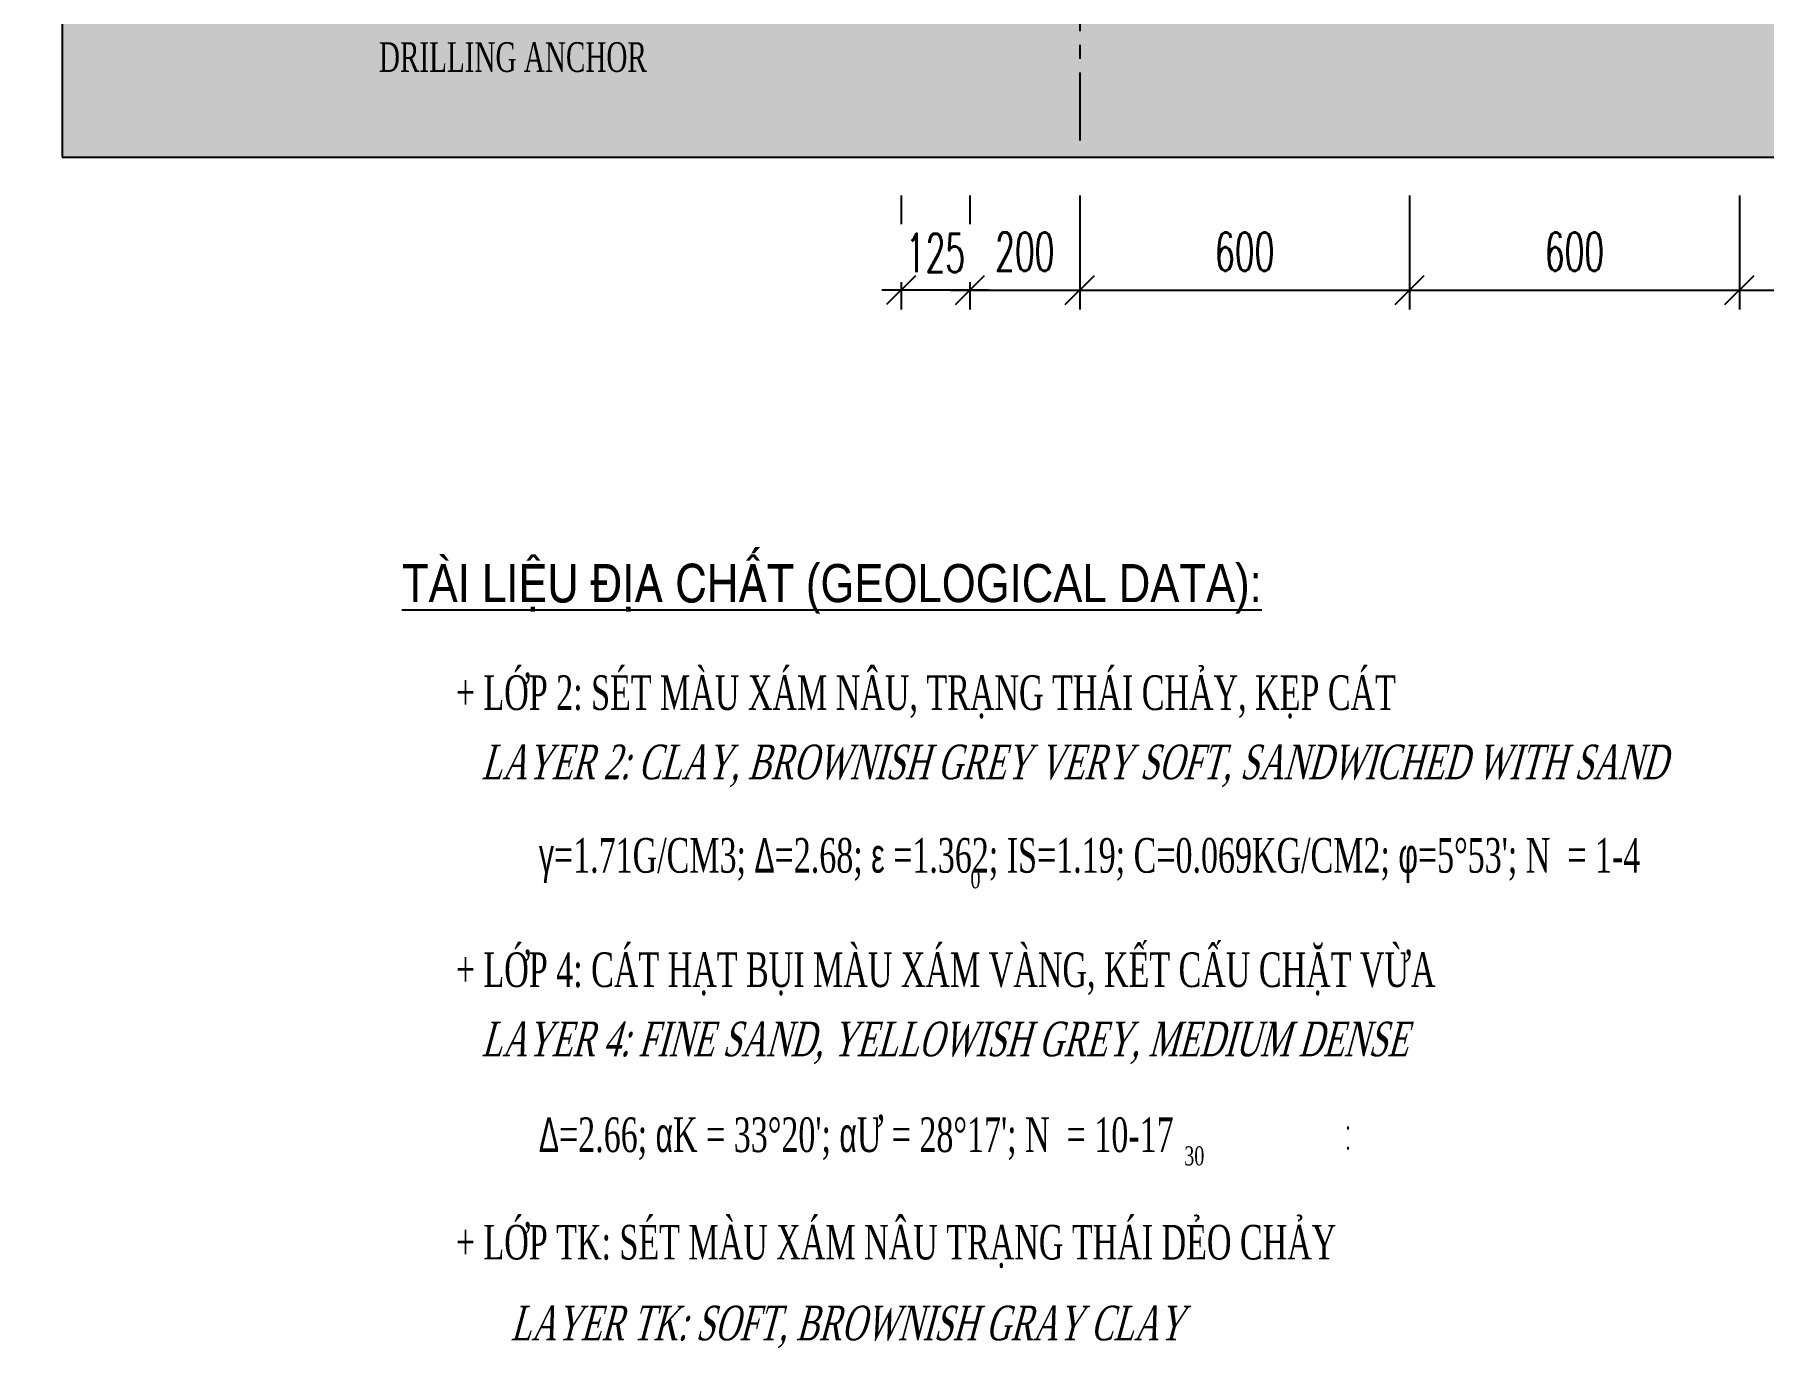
# Model space of a CAD drawing. Extents: x 9472 to 112692, y 46655 to 72187.
# Drawn here: x 24172 to 27317, y 62857 to 65247 of the extents above; entities that cross this region are included whole.
import ezdxf

# ---------------------------------------------------------------- set-up
doc = ezdxf.new("R2010")
doc.units = 0
doc.header["$LTSCALE"] = 10
doc.header["$MEASUREMENT"] = 0
doc.linetypes.add('CENTER', pattern=[2, 1.25, -0.25, 0.25, -0.25])
doc.layers.get('0').update_dxf_attribs({"color": 6, "linetype": 'CONTINUOUS'})
for name, color, linetype in [('Hatch', 8, 'CONTINUOUS'), ('Hatch coc', 8, 'CONTINUOUS'), ('Kich thuoc', 2, 'CONTINUOUS'), ('Net vang', 8, 'CONTINUOUS'), ('Text', 4, 'CONTINUOUS'), ('Tim', 8, 'CENTER')]:
    doc.layers.add(name, color=color, linetype=linetype)
doc.styles.add('Kichthuoc', font='romans.shx', dxfattribs={"width": 0.6})
doc.styles.get("Standard").update_dxf_attribs({"font": 'vntimeh.shx', "width": 0.65})
doc.styles.add('Ten', font='Vharialn.ttf')
doc.dimstyles.new('Dim 350', dxfattribs={"dimscale": 350, "dimtxt": 0.2, "dimasz": 0.15, "dimexe": 0.1, "dimexo": 0.2, "dimgap": 0.1, "dimtad": 1, "dimdec": 0, "dimlfac": -1, "dimzin": 0, "dimdsep": 46, "dimtxsty": 'Kichthuoc', "dimblk": 'OBLIQUE', "dimcen": 0.1, "dimdle": 0.1, "dimclrd": 2, "dimclre": 2, "dimclrt": 4, "dimadec": 0, "dimazin": 0, "dimtfac": 1, "dimtdec": 0, "dimtix": 1, "dimtmove": 2, "dimatfit": 3, "dimfxl": 1, "dimtfill": 1, "dimtolj": 1, "dimtzin": 0, "dimarcsym": 0})

# ---------------------------------------------------------------- blocks, each defined once
blk = doc.blocks.new('_Oblique')
at = {"color": 0, "linetype": 'ByBlock', "lineweight": -2}
blk.add_line((-0.5, -0.5), (0.5, 0.5), dxfattribs=at)
blk = doc.blocks.new('*D106')
at = {"layer": 'Kich thuoc', "color": 2, "lineweight": -2}
for p, q in [((27273.2, 64954.4), (27273.2, 64747.3)), ((27873.2, 64954.4), (27873.2, 64747.3)), ((27238.2, 64782.3), (27908.2, 64782.3))]:
    blk.add_line(p, q, dxfattribs=at)
at = {"layer": 'Kich thuoc', "color": 2, "lineweight": -2, "xscale": 52.5, "yscale": 52.5, "zscale": 52.5, "rotation": 180}
blk.add_blockref('_Oblique', (27273.2, 64782.3), dxfattribs=at)
at = {"layer": 'Kich thuoc', "color": 2, "lineweight": -2, "xscale": 52.5, "yscale": 52.5, "zscale": 52.5}
blk.add_blockref('_Oblique', (27873.2, 64782.3), dxfattribs=at)
at = {"layer": 'Kich thuoc', "color": 4, "insert": (27573.2, 64852.3), "char_height": 70, "attachment_point": 5, "style": 'Kichthuoc', "bg_fill": 3, "box_fill_scale": 1.25, "bg_fill_color": 9, "bg_fill_true_color": 13158600, "bg_fill_transparency": 3978432}
blk.add_mtext('\\A1;600', dxfattribs=at)
blk = doc.blocks.new('*D110')
at = {"layer": 'Kich thuoc', "color": 2, "lineweight": -2}
for p, q in [((26073.2, 64954.4), (26073.2, 64747.3)), ((26673.2, 64954.4), (26673.2, 64747.3)), ((26038.2, 64782.3), (26708.2, 64782.3))]:
    blk.add_line(p, q, dxfattribs=at)
at = {"layer": 'Kich thuoc', "color": 2, "lineweight": -2, "xscale": 52.5, "yscale": 52.5, "zscale": 52.5, "rotation": 180}
blk.add_blockref('_Oblique', (26073.2, 64782.3), dxfattribs=at)
at = {"layer": 'Kich thuoc', "color": 2, "lineweight": -2, "xscale": 52.5, "yscale": 52.5, "zscale": 52.5}
blk.add_blockref('_Oblique', (26673.2, 64782.3), dxfattribs=at)
at = {"layer": 'Kich thuoc', "color": 4, "insert": (26373.2, 64852.3), "char_height": 70, "attachment_point": 5, "style": 'Kichthuoc', "bg_fill": 3, "box_fill_scale": 1.25, "bg_fill_color": 9, "bg_fill_true_color": 13158600, "bg_fill_transparency": 4026384}
blk.add_mtext('\\A1;600', dxfattribs=at)
blk = doc.blocks.new('*D111')
at = {"layer": 'Kich thuoc', "color": 2, "lineweight": -2}
for p, q in [((25873.2, 64954.4), (25873.2, 64747.3)), ((26073.2, 64954.4), (26073.2, 64747.3)), ((25838.2, 64782.3), (26108.2, 64782.3))]:
    blk.add_line(p, q, dxfattribs=at)
at = {"layer": 'Kich thuoc', "color": 2, "lineweight": -2, "xscale": 52.5, "yscale": 52.5, "zscale": 52.5, "rotation": 180}
blk.add_blockref('_Oblique', (25873.2, 64782.3), dxfattribs=at)
at = {"layer": 'Kich thuoc', "color": 2, "lineweight": -2, "xscale": 52.5, "yscale": 52.5, "zscale": 52.5}
blk.add_blockref('_Oblique', (26073.2, 64782.3), dxfattribs=at)
at = {"layer": 'Kich thuoc', "color": 4, "insert": (25973.2, 64852.3), "char_height": 70, "attachment_point": 5, "style": 'Kichthuoc', "bg_fill": 3, "box_fill_scale": 1.25, "bg_fill_color": 9, "bg_fill_true_color": 13158600, "bg_fill_transparency": 11732736}
blk.add_mtext('\\A1;200', dxfattribs=at)
blk = doc.blocks.new('*D112')
at = {"layer": 'Kich thuoc', "color": 2, "lineweight": -2}
for p, q in [((26673.2, 64954.4), (26673.2, 64747.3)), ((27273.2, 64954.4), (27273.2, 64747.3)), ((26638.2, 64782.3), (27308.2, 64782.3))]:
    blk.add_line(p, q, dxfattribs=at)
at = {"layer": 'Kich thuoc', "color": 2, "lineweight": -2, "xscale": 52.5, "yscale": 52.5, "zscale": 52.5, "rotation": 180}
blk.add_blockref('_Oblique', (26673.2, 64782.3), dxfattribs=at)
at = {"layer": 'Kich thuoc', "color": 2, "lineweight": -2, "xscale": 52.5, "yscale": 52.5, "zscale": 52.5}
blk.add_blockref('_Oblique', (27273.2, 64782.3), dxfattribs=at)
at = {"layer": 'Kich thuoc', "color": 4, "insert": (26973.2, 64852.3), "char_height": 70, "attachment_point": 5, "style": 'Kichthuoc', "bg_fill": 3, "box_fill_scale": 1.25, "bg_fill_color": 9, "bg_fill_true_color": 13158600, "bg_fill_transparency": 11732736}
blk.add_mtext('\\A1;600', dxfattribs=at)
blk = doc.blocks.new('*D152')
at = {"layer": 'Hatch', "color": 2, "lineweight": -2}
for p, q in [((25748.2, 64954.4), (25748.2, 64747.3)), ((25873.2, 64954.4), (25873.2, 64747.3)), ((25908.2, 64782.3), (25713.2, 64782.3))]:
    blk.add_line(p, q, dxfattribs=at)
at = {"layer": 'Hatch', "color": 4, "insert": (25810.7, 64849.9), "char_height": 70, "attachment_point": 5, "style": 'Kichthuoc', "bg_fill": 3, "box_fill_scale": 1.25, "bg_fill_color": 9, "bg_fill_true_color": 13158600, "bg_fill_transparency": 14298384}
blk.add_mtext('\\A1;125', dxfattribs=at)
at = {"layer": 'Hatch', "color": 2, "lineweight": -2, "xscale": 52.5, "yscale": 52.5, "zscale": 52.5, "rotation": 180}
blk.add_blockref('_Oblique', (25748.2, 64782.3), dxfattribs=at)
at = {"layer": 'Hatch', "color": 2, "lineweight": -2, "xscale": 52.5, "yscale": 52.5, "zscale": 52.5}
blk.add_blockref('_Oblique', (25873.2, 64782.3), dxfattribs=at)

msp = doc.modelspace()

# ---------------------------------------------------------------- linework, layer by layer
at = {"layer": 'Hatch coc'}
msp.add_lwpolyline([(24221.9, 68853.4), (24221.9, 67943.7), (24271.9, 67943.7), (24171.9, 67883.7), (24221.9, 67883.7), (24221.9, 65024.4)], dxfattribs=at)
at = {"layer": 'Tim', "ltscale": 10}
msp.add_line((26073.2, 68778.4), (26073.2, 65054.8), dxfattribs=at)

# ---------------------------------------------------------------- texts
at = {"layer": 'Text'}
for s, height, width, p in [('drilling anchor', 54, 0.65, (24798.4, 65179.4)), ('+ líp 2: sÐt mµu x¸m n©u, tr¹ng th¸i ch¶y, kÑp c¸t', 63, 0.65, (24938.2, 64018.7)), ('0', 34.7, 0.7, (25874.4, 63694.2)), ('+ líp 4: c¸t h¹t bôi mµu x¸m vµng, kÕt cÊu chÆt võa', 63, 0.65, (24938.2, 63514.7)), ('.', 34.7, 0.7, (26556.6, 63255.9)), ('30', 34.65, 0.7, (26263.3, 63190.2)), ('.', 34.7, 0.7, (26556.6, 63219.1)), ('+ líp tk: sÐt mµu x¸m n©u tr¹ng th¸i dÎo ch¶y', 63, 0.65, (24938.2, 63019))]:
    msp.add_text(s, height=height, dxfattribs=dict(at, width=width)).set_placement(p)
at = {"layer": 'Text', "style": 'Ten'}
msp.add_text('%%uTµi liÖu ®Þa chÊt (geological data):', height=69.3, dxfattribs=at).set_placement((24840.3, 64214.8))
at = {"layer": 'Text', "oblique": 15, "width": 0.65}
for s, p in [('   layer 2: clay, brownish grey very soft, sandwiched with sand', (24938.2, 63892.7)), ('   layer 4: fine sand, yellowish grey, medium dense', (24938.2, 63388.7)), ('Layer TK: Soft, brownish gray clay', (25037.6, 62872))]:
    msp.add_text(s, height=63, dxfattribs=at).set_placement(p)
at = {"layer": 'Text', "char_height": 63, "width": 13860, "attachment_point": 7}
for s, insert in [("{\\Fgreeks.shx|c1;g}=1.71g/cm3; {\\Fgreeks.shx|c0;D}=2.68; {\\Fgreeks.shx|c1;e} =1.362; iS=1.19; C=0.069kg/cm2; {\\Fgreeks.shx|c1;f}=5°53'; n  = 1-4", (25089.4, 63703.7)), ("{\\Fgreeks|c0;D}=2.66; {\\fSymbol|b0|i0|c2|p18;a}K = 33%%D20'; {\\fSymbol|b0|i0|c2|p18;a}¦ = 28%%D17'; n  = 10-17", (25089.4, 63199.7))]:
    msp.add_mtext(s, dxfattribs=dict(at, insert=insert))

# ---------------------------------------------------------------- dimensions: what is measured, and where the dimension line sits
at = {"layer": 'Kich thuoc'}
for base, p1, p2, picture, middle in [((26673.2, 64782.3), (26073.2, 65024.4), (26673.2, 65024.4), '*D110', (26373.2, 64852.3)), ((27873.2, 64782.3), (27273.2, 65024.4), (27873.2, 65024.4), '*D106', (27573.2, 64852.3))]:
    dim = msp.add_linear_dim(base=base, p1=p1, p2=p2, dimstyle='Dim 350', dxfattribs=at)
    dim.commit()
    dim.dimension.update_dxf_attribs({"geometry": picture, "text_midpoint": middle})

# ---------------------------------------------------------------- next in the draw order: dimensions: what is measured, and where the dimension line sits
for base, p1, p2, picture, middle in [((26073.2, 64782.3), (25873.2, 65024.4), (26073.2, 65024.4), '*D111', (25973.2, 64852.3)), ((27273.2, 64782.3), (26673.2, 65024.4), (27273.2, 65024.4), '*D112', (26973.2, 64852.3))]:
    dim = msp.add_linear_dim(base=base, p1=p1, p2=p2, dimstyle='Dim 350', dxfattribs=at)
    dim.commit()
    dim.dimension.update_dxf_attribs({"geometry": picture, "text_midpoint": middle})

# ---------------------------------------------------------------- next in the draw order: hatches: boundary and pattern name
at = {"layer": 'Hatch'}
h = msp.add_hatch(dxfattribs=at)
h.set_pattern_fill('CORK', color=256, scale=500, style=0)
h.set_pattern_definition([(0, (0, 0), (0, 62.5), []), (135, (31.25, -31.25), (-125, -125), [88.38835, -88.38835]), (135, (46.88, -31.25), (-125, -125), [88.38835, -88.38835]), (135, (62.5, -31.25), (-125, -125), [88.38835, -88.38835])])
h.paths.add_polyline_path([(25604.7, 65693.4), (25555.3, 65397.5), (25466.6, 65412.3), (25515.9, 65708.2)], flags=16)
h.paths.add_polyline_path([(34217.2, 65712.3), (30944.2, 65751.4, 0.267979), (30984.1, 65665.9, 0.520567), (31138.7, 65665.9, 0.520567), (31293.3, 65665.9, 0.520567), (31464.2, 65665.9, 0.520567), (31618.8, 65665.9, 0.520567), (31773.5, 65665.9, 0.520567), (31936.2, 65665.9, 0.520567), (32099, 65665.9, 0.520567), (32269.9, 65665.9, 0.520567), (32440.7, 65665.9, 0.520567), (32595.4, 65665.9, 0.520567), (32750, 65665.9, 0.520567), (32912.7, 65665.9, 0.520567), (33067.4, 65665.9, 0.520567), (33230.1, 65665.9, 0.520567), (33384.7, 65665.9, 0.520567), (33539.3, 65665.9, 0.520567), (33702.1, 65665.9, 0.520567), (33873, 65665.9, 0.520567), (34027.6, 65665.9, 0.520567), (34182.2, 65665.9, 0.158005)], flags=17)
h.paths.add_polyline_path([(25465.4, 65637.1), (25441.8, 65496), (25338.3, 65513.3), (25361.8, 65654.3)], flags=24)
h.paths.add_polyline_path([(26455.8, 65599.5), (26479.3, 65458.5), (26375.7, 65441.2), (26352.2, 65582.3)], flags=24)
h.paths.add_polyline_path([(29748.4, 65345.6), (29837.2, 65345.6), (29837.2, 65420.9), (29748.4, 65420.9)], flags=24)
h.paths.add_polyline_path([(25785.5, 65746.1), (25910.4, 65746.1), (25910.4, 65807.4), (25785.5, 65807.4)], flags=24)
h.paths.add_polyline_path([(25785.5, 65602.5), (25910.4, 65602.5), (25910.4, 65663.8), (25785.5, 65663.8)], flags=24)
h.paths.add_polyline_path([(24784.9, 65165.9), (25274.9, 65165.9), (25274.9, 65246.9), (24784.9, 65246.9)], flags=24)
h.paths.add_polyline_path([(24784.9, 65276.7), (25121.1, 65276.7), (25121.1, 65357.7), (24784.9, 65357.7)], flags=24)
edge = h.paths.add_edge_path()
edge.add_arc((29792.8, 65383.2), 54, 0, 360)
edge = h.paths.add_edge_path()
edge.add_line((34714, 65706.4), (34217.2, 65712.3))
edge.add_arc((34128.1, 65743.1), 94.3, 305, 340.9151, ccw=False)
edge.add_arc((34104.9, 65720), 94.4, 215, 325, ccw=False)
edge.add_arc((33950.3, 65720), 94.4, 215, 325, ccw=False)
edge.add_arc((33787.5, 65725.7), 104.3, 215, 325, ccw=False)
edge.add_arc((33620.7, 65722.9), 99.3, 215, 325, ccw=False)
edge.add_arc((33462, 65720), 94.4, 215, 325, ccw=False)
edge.add_arc((33307.4, 65720), 94.4, 215, 325, ccw=False)
edge.add_arc((33148.7, 65722.9), 99.3, 215, 325, ccw=False)
edge.add_arc((32990, 65720), 94.4, 215, 325, ccw=False)
edge.add_arc((32831.4, 65722.9), 99.3, 215, 325, ccw=False)
edge.add_arc((32672.7, 65720), 94.4, 215, 325, ccw=False)
edge.add_arc((32518.1, 65720), 94.4, 215, 325, ccw=False)
edge.add_arc((32355.3, 65725.7), 104.3, 215, 325, ccw=False)
edge.add_arc((32184.4, 65725.7), 104.3, 215, 325, ccw=False)
edge.add_arc((32017.6, 65722.9), 99.3, 215, 325, ccw=False)
edge.add_arc((31854.8, 65722.9), 99.3, 215, 325, ccw=False)
edge.add_arc((31696.1, 65720), 94.4, 215, 325, ccw=False)
edge.add_arc((31541.5, 65720), 94.4, 215, 325, ccw=False)
edge.add_arc((31378.8, 65725.7), 104.3, 215, 325, ccw=False)
edge.add_arc((31216, 65720), 94.4, 215, 325, ccw=False)
edge.add_arc((31061.4, 65720), 94.4, 215, 325, ccw=False)
edge.add_arc((31038.2, 65743.1), 94.3, 174.9936, 235, ccw=False)
edge.add_line((30944.2, 65751.4), (25758.2, 65813.3))
edge.add_line((25758.2, 65813.3), (25758.2, 65613.4))
edge.add_line((25758.2, 65613.4), (25738.2, 65613.4))
edge.add_line((25738.2, 65613.4), (25738.2, 65813.5))
edge.add_line((25738.2, 65813.5), (24221.9, 65831.6))
edge.add_line((24221.9, 65831.6), (24221.9, 65024.4))
edge.add_line((24221.9, 65024.4), (28227.3, 65024.4))
edge.add_line((28227.3, 65024.4), (28227.3, 65074.4))
edge.add_line((28227.3, 65074.4), (28287.3, 64974.4))
edge.add_line((28287.3, 64974.4), (28287.3, 65024.4))
edge.add_line((28287.3, 65024.4), (34714, 65024.4))
edge.add_line((34714, 65024.4), (34714, 65706.4))

# ---------------------------------------------------------------- next in the draw order: linework, layer by layer
at = {"layer": 'Net vang'}
msp.add_lwpolyline([(24221.9, 65024.4), (28227.3, 65024.4), (28227.3, 65074.4), (28287.3, 64974.4), (28287.3, 65024.4), (34714, 65024.4)], dxfattribs=at)

# ---------------------------------------------------------------- next in the draw order: dimensions: what is measured, and where the dimension line sits
at = {"layer": 'Hatch'}
dim = msp.add_linear_dim(base=(25748.2, 64782.3), p1=(25873.2, 65024.4), p2=(25748.2, 65024.4), dimstyle='Dim 350', override={"dimfxl": 0.25}, dxfattribs=at)
dim.commit()
dim.dimension.update_dxf_attribs({"geometry": '*D152', "text_midpoint": (25810.7, 64849.9), "dimtype": 160})

doc.saveas('drawing.dxf')
